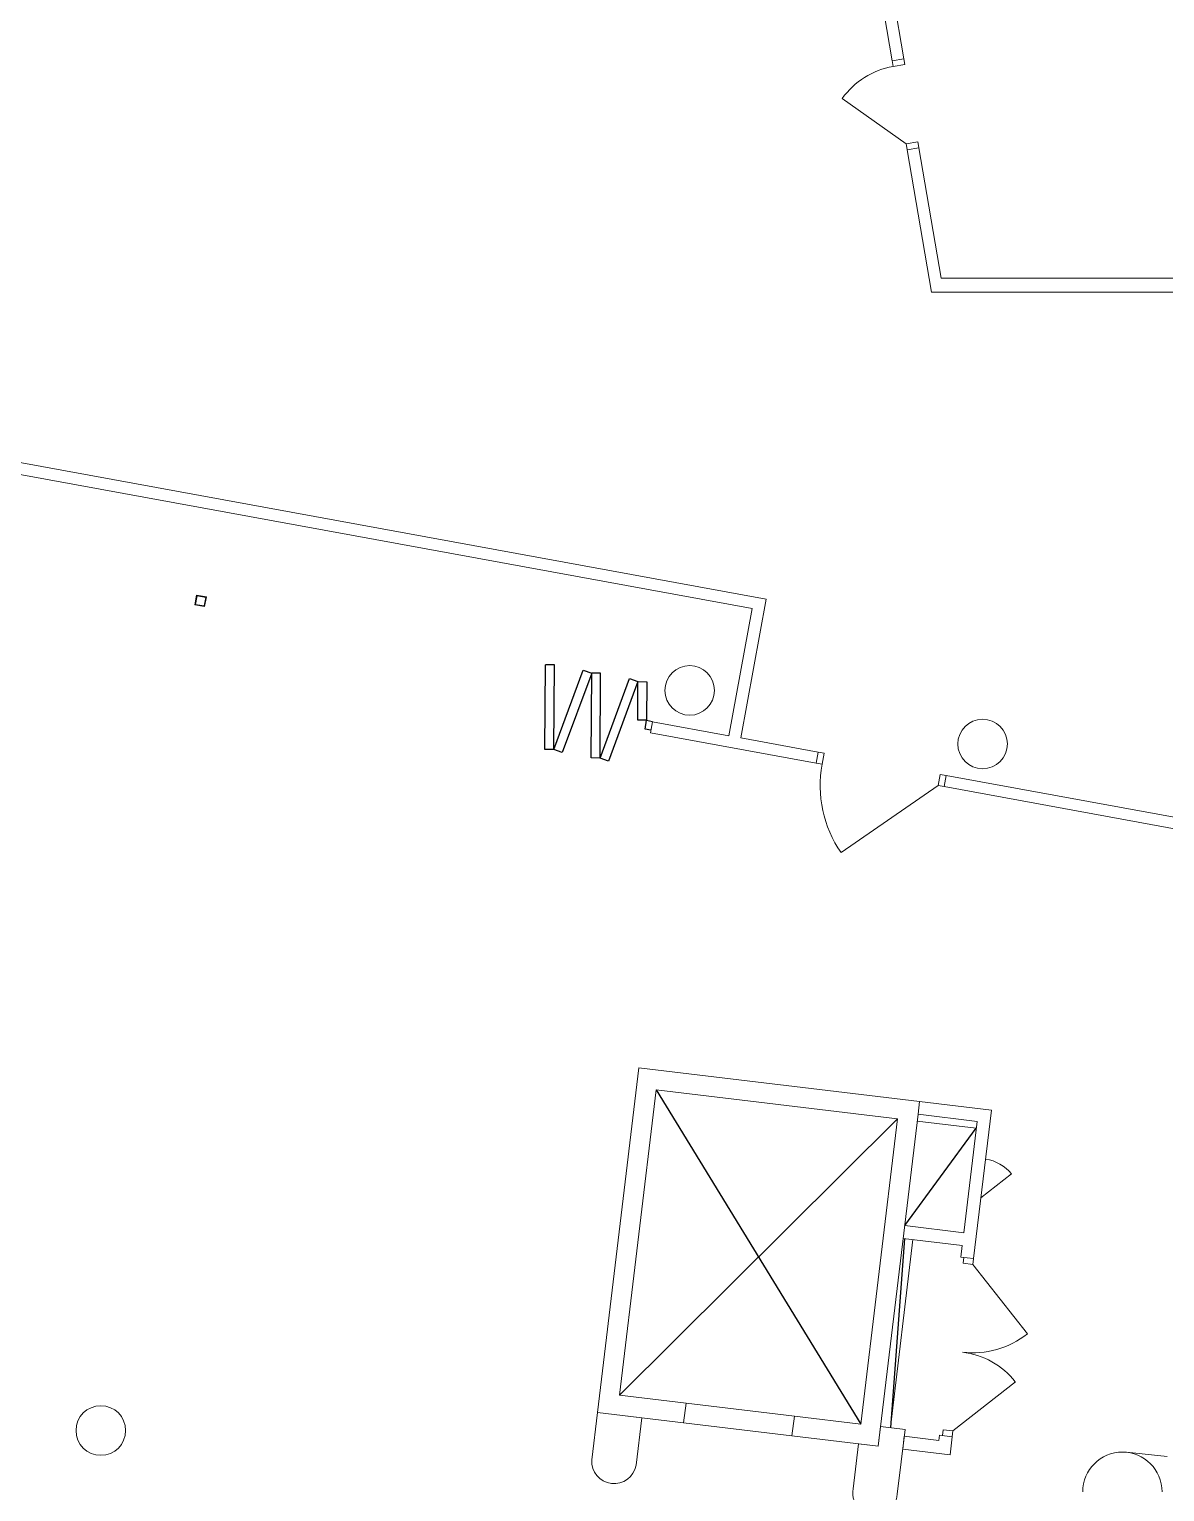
# Model space of a CAD drawing. Header units: millimetres. Extents: x -106764 to 80178, y -104573 to 57950.
# Drawn here: x -64917 to -53468, y 3546 to 18291 of the extents above; entities that cross this region are included whole.
import ezdxf

# ---------------------------------------------------------------- set-up
doc = ezdxf.new("R2010")
doc.units = ezdxf.units.MM
doc.header["$LTSCALE"] = 100
doc.linetypes.add('3 Punktstreckad', pattern=[6.2, 4.2, -1, 0, -1])
for name, color, linetype, lineweight in [('A-27----', 1, '3 Punktstreckad', 13), ('A-27B---E-N', 7, 'Continuous', 18), ('A-27B---EJN', 1, 'Continuous', 9), ('A-27D---E-N', 7, 'Continuous', 9), ('A-42D--CE-E', 1, 'Continuous', 13), ('A-42D--CE-N', 1, 'Continuous', 9), ('A-42E---E-N', 7, 'Continuous', 9), ('A-43CB--E-N', 3, 'Continuous', 18), ('A-44B---E-N', 1, 'Continuous', 9)]:
    doc.layers.add(name, color=color, linetype=linetype, lineweight=lineweight)

# ---------------------------------------------------------------- blocks, each defined once
blk = doc.blocks.new('Walls 14 - Walls 13-2816838-A-40_P0010')
at = {"layer": 'A-42E---E-N'}
for p, q in [((-59187, 4346), (-59245, 3867)), ((-58741, 4292), (-59187, 4346)), ((-58741, 4292), (-58799, 3813)), ((-56358, 4006), (-56334, 4204)), ((-56086, 4174), (-56334, 4204)), ((-56165, 3523), (-56086, 4174)), ((-56556, 4029), (-56611, 3577)), ((-56358, 4006), (-56556, 4029))]:
    blk.add_line(p, q, dxfattribs=at)
for centre, start, end in [((-59020, 3853), 176.5702, 349.7106), ((-56389, 3537), 169.7106, 356.5702)]:
    blk.add_arc(centre, 225, start, end, dxfattribs=at)
blk = doc.blocks.new('Lucka - IL5x5 bef-2820718-A-40_P0010')
at = {"layer": 'A-42D--CE-E'}
blk.add_line((182, 65), (-93, 341), dxfattribs=at)
blk.add_arc((182, 65), 390, 135, 180, dxfattribs=at)
blk = doc.blocks.new('Parinnerdörr - DD1810 Bef-2854444-A-40_P0010')
at = {"layer": 'A-42D--CE-E'}
for p, q in [((-858, 65), (-228, 694)), ((832, 65), (267, 631))]:
    blk.add_line(p, q, dxfattribs=at)
for centre, radius, start, end in [((-858, 65), 890, 0, 45), ((832, 65), 800, 135, 180)]:
    blk.add_arc(centre, radius, start, end, dxfattribs=at)
at = {"layer": 'A-42D--CE-N'}
for p, q in [((-916, 65), (-858, 65)), ((-858, 65), (-858, -35)), ((832, 65), (832, -35)), ((832, 65), (892, 65)), ((-858, -35), (-918, -35)), ((892, -35), (832, -35))]:
    blk.add_line(p, q, dxfattribs=at)
blk = doc.blocks.new('Innerdörr standard - D130_Bef-9577757-A-40_P0010')
at = {"layer": 'A-42D--CE-E'}
blk.add_line((582, -57), (-259, -898), dxfattribs=at)
blk.add_arc((582, -57), 1190, 180, 225, dxfattribs=at)
at = {"layer": 'A-42D--CE-N'}
for p, q in [((-608, 57), (-668, 57)), ((-608, -57), (-608, 57)), ((582, -57), (582, 57)), ((642, 57), (582, 57)), ((-608, -57), (-668, -57)), ((582, -57), (642, -57))]:
    blk.add_line(p, q, dxfattribs=at)
blk = doc.blocks.new('Innerdörr standard - D90_Bef-9805946-A-40_P0010')
at = {"layer": 'A-42D--CE-E'}
blk.add_line((382, -60), (-176, -619), dxfattribs=at)
blk.add_arc((382, -60), 790, 180, 225, dxfattribs=at)
at = {"layer": 'A-42D--CE-N'}
for p, q in [((-408, 60), (-468, 60)), ((-408, -60), (-408, 60)), ((382, -60), (382, 60)), ((442, 60), (382, 60)), ((-408, -60), (-468, -60)), ((382, -60), (442, -60))]:
    blk.add_line(p, q, dxfattribs=at)

msp = doc.modelspace()

# ---------------------------------------------------------------- linework, layer by layer
for p, q in [((-59718, 11029.5), (-59712.5, 11884.5)), ((-59622.5, 11883.9), (-59712.5, 11884.5)), ((-59628, 11028.9), (-59622.5, 11883.9)), ((-59628, 11028.9), (-59330.4, 11830.5)), ((-59246, 11799.1), (-59543.6, 10997.6)), ((-59330.4, 11830.5), (-59246, 11799.1)), ((-59251.6, 10944.2), (-59246, 11799.1)), ((-59156, 11798.6), (-59246, 11799.1)), ((-59161.6, 10943.6), (-59156, 11798.6)), ((-59161.6, 10943.6), (-58863.9, 11745.1)), ((-58779.6, 11713.8), (-59077.2, 10912.2)), ((-58863.9, 11745.1), (-58779.6, 11713.8)), ((-58782.1, 11324), (-58779.6, 11713.8)), ((-58779.6, 11713.8), (-58689.6, 11713.2)), ((-58689.6, 11713.2), (-58692.1, 11323.5)), ((-58692.1, 11323.5), (-58782.1, 11324)), ((-58708.3, 11234.9), (-58692.1, 11323.5)), ((-58649.3, 11224.1), (-58708.3, 11234.9)), ((-58692.1, 11323.5), (-58633.1, 11312.7)), ((-59628, 11028.9), (-59718, 11029.5)), ((-59543.6, 10997.6), (-59628, 11028.9)), ((-59161.6, 10943.6), (-59251.6, 10944.2)), ((-59077.2, 10912.2), (-59161.6, 10943.6)), ((-58594.6, 7598.5), (-56532.4, 4228)), ((-58964.9, 4520.7), (-56162.2, 7305.9)), ((-56090.2, 6229.6), (-55367.9, 7210.3)), ((-56091.5, 6098.8), (-56234.6, 4192.2))]:
    msp.add_line(p, q)
at = {"layer": 'A-27----'}
msp.add_line((-46656, 3215.1), (-53854.7, 3944), dxfattribs=at)
at = {"layer": 'A-27B---E-N'}
for p, q in [((-59187.3, 4346), (-58769.3, 7820.9)), ((-58769.3, 7820.9), (-55939.7, 7480.5)), ((-58594.6, 7598.5), (-58964.9, 4520.7)), ((-56162.2, 7305.9), (-58594.6, 7598.5)), ((-56532.4, 4228), (-56162.2, 7305.9)), ((-55955.2, 7351.5), (-56357.7, 4005.6)), ((-58294.7, 4440), (-58964.9, 4520.7)), ((-58294.7, 4440), (-58318.6, 4241.5)), ((-58318.6, 4241.5), (-59187.3, 4346)), ((-57202.6, 4308.7), (-57226.5, 4110.1)), ((-56532.4, 4228), (-57202.6, 4308.7)), ((-57226.5, 4110.1), (-56357.7, 4005.6))]:
    msp.add_line(p, q, dxfattribs=at)
at = {"layer": 'A-27B---EJN'}
msp.add_line((-58294.7, 4440), (-57202.6, 4308.7), dxfattribs=at)
at = {"layer": 'A-27D---E-N'}
for p, q in [((-63229, 12585.8), (-63247, 12487.4)), ((-63240, 12492.2), (-63224.2, 12578.8)), ((-63229, 12585.8), (-63130.6, 12567.8)), ((-63224.2, 12578.8), (-63137.6, 12562.9)), ((-63153.4, 12476.4), (-63137.6, 12562.9)), ((-63148.6, 12469.4), (-63130.6, 12567.8)), ((-63247, 12487.4), (-63148.6, 12469.4)), ((-63153.4, 12476.4), (-63240, 12492.2))]:
    msp.add_line(p, q, dxfattribs=at)
for centre, radius, start, end in [((-58258, 11625.3), 250, 0, 180), ((-58258, 11625.3), 250, 180, 0), ((-55304.7, 11084.8), 250, 0, 180), ((-55304.7, 11084.8), 250, 180, 0), ((-64195, 4163.3), 250, 0, 180), ((-64195, 4163.3), 250, 180, 360), ((-53895, 3546), 400, 0, 180)]:
    msp.add_arc(centre, radius, start, end, dxfattribs=at)
at = {"layer": 'A-43CB--E-N'}
for p, q in [((-56437.8, 19274.3), (-56217, 17973.8)), ((-56098.7, 17993.9), (-56319.5, 19294.4)), ((-56217, 17973.8), (-56098.7, 17993.9)), ((-56064.6, 17076.7), (-55946.3, 17096.7)), ((-56064.6, 17076.7), (-55820.7, 15640.5)), ((-55722.8, 15780.5), (-55946.3, 17096.7)), ((-55722.8, 15780.5), (-51847.2, 15780.5)), ((-51737.6, 15640.5), (-55820.7, 15640.5)), ((-71001.1, 15019.6), (-57487.2, 12546.6)), ((-57626.9, 12450.1), (-68176.7, 14380.7)), ((-57487.2, 12546.6), (-57743.6, 11145.8)), ((-57861.6, 11167.4), (-57626.9, 12450.1)), ((-58633.8, 11308.7), (-58654.2, 11197.1)), ((-57861.6, 11167.4), (-58633.8, 11308.7)), ((-58654.2, 11197.1), (-56981.9, 10891)), ((-56961.4, 11002.7), (-57743.6, 11145.8)), ((-56961.4, 11002.7), (-56981.9, 10891)), ((-55672.8, 10766.9), (-55693.3, 10655.2)), ((-53080.9, 10292.6), (-55672.8, 10766.9)), ((-55693.3, 10655.2), (-53101.3, 10180.9)), ((-55939.7, 7480.5), (-55955.2, 7351.5)), ((-55939.7, 7480.5), (-55214.9, 7393.3)), ((-55395, 5896.6), (-55214.9, 7393.3)), ((-55359.5, 7279.8), (-55955.2, 7351.5)), ((-55359.5, 7279.8), (-55494.5, 6157.9)), ((-56090.2, 6229.6), (-55494.5, 6157.9)), ((-55510, 6028.8), (-56105.7, 6100.5)), ((-55510, 6028.8), (-55524.1, 5912.2)), ((-55524.1, 5912.2), (-55395, 5896.6)), ((-56094.8, 4104.9), (-56110.3, 3975.8)), ((-56094.8, 4104.9), (-55746.5, 4063)), ((-55740.2, 4115.1), (-55746.5, 4063)), ((-55740.2, 4115.1), (-55611.2, 4099.6)), ((-55611.2, 4099.6), (-55633, 3918.4)), ((-55633, 3918.4), (-56110.3, 3975.8))]:
    msp.add_line(p, q, dxfattribs=at)
at = {"layer": 'A-44B---E-N'}
for p, q in [((-55963.6, 7282), (-55367.9, 7210.3)), ((-56006.4, 6088.5), (-56234.6, 4192.2)), ((-57226.5, 4110.1), (-58318.6, 4241.5))]:
    msp.add_line(p, q, dxfattribs=at)

# ---------------------------------------------------------------- block references
at = {"layer": 'A-42D--CE-N'}
for name, p, rotation in [('Innerdörr standard - D90_Bef-9805946-A-40_P0010', (-56079.5, 17522.8), 279.6384342776208), ('Innerdörr standard - D130_Bef-9577757-A-40_P0010', (-56314.9, 10826.7), 349.6297265783078), ('Lucka - IL5x5 bef-2820718-A-40_P0010', (-55364, 6698.5), 263.1404188195089), ('Parinnerdörr - DD1810 Bef-2854444-A-40_P0010', (-55569.1, 4993.3), 263.1404188195089)]:
    msp.add_blockref(name, p, dxfattribs=dict(at, rotation=rotation))
at = {"layer": 'A-42E---E-N'}
msp.add_blockref('Walls 14 - Walls 13-2816838-A-40_P0010', (0, 0), dxfattribs=at)

doc.saveas('drawing.dxf')
